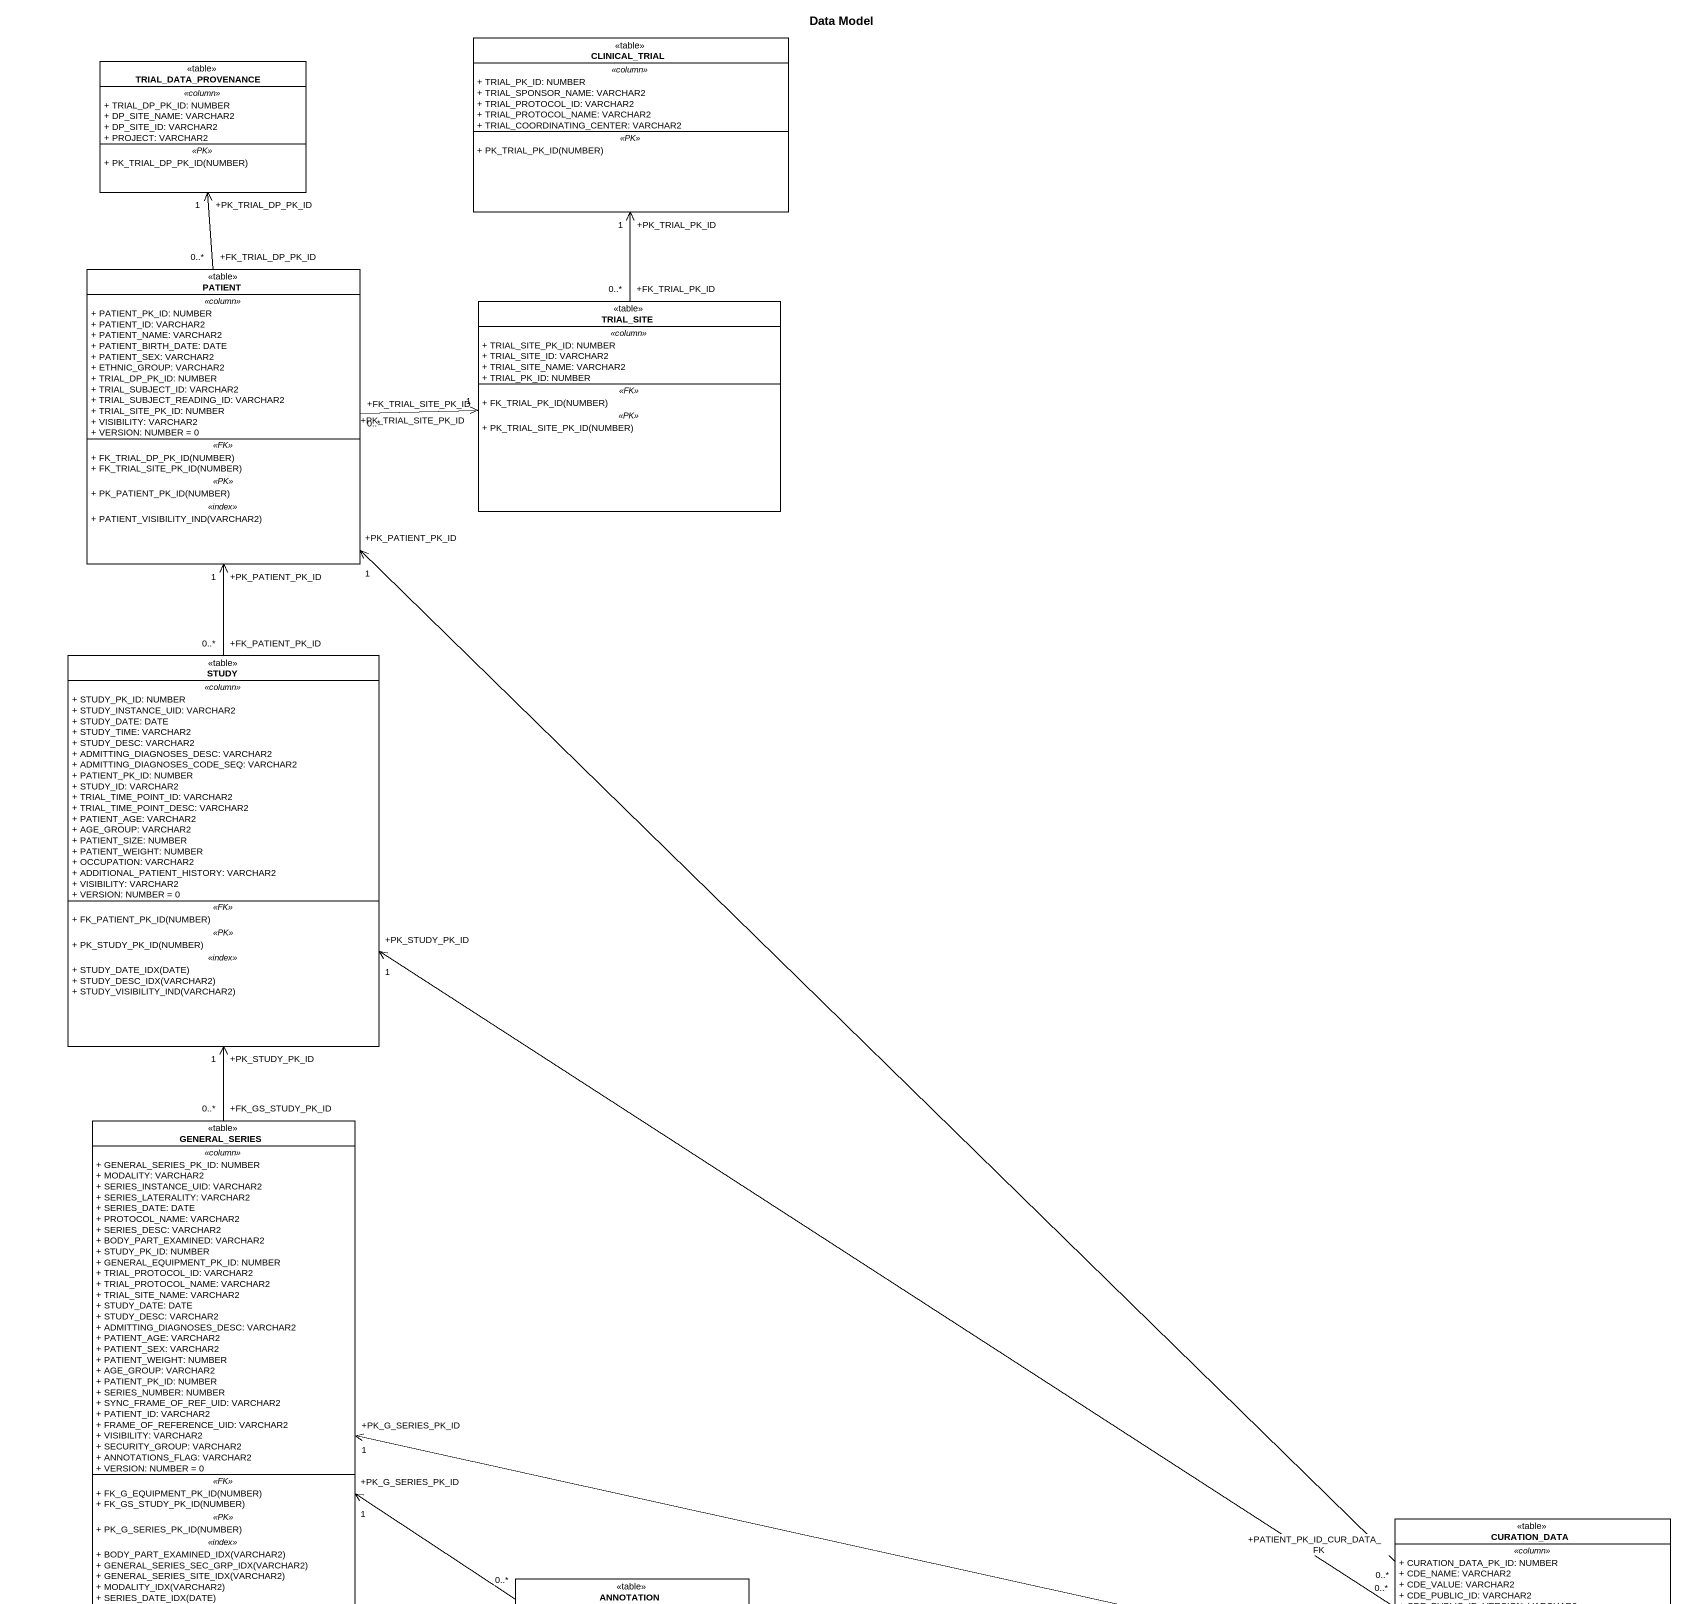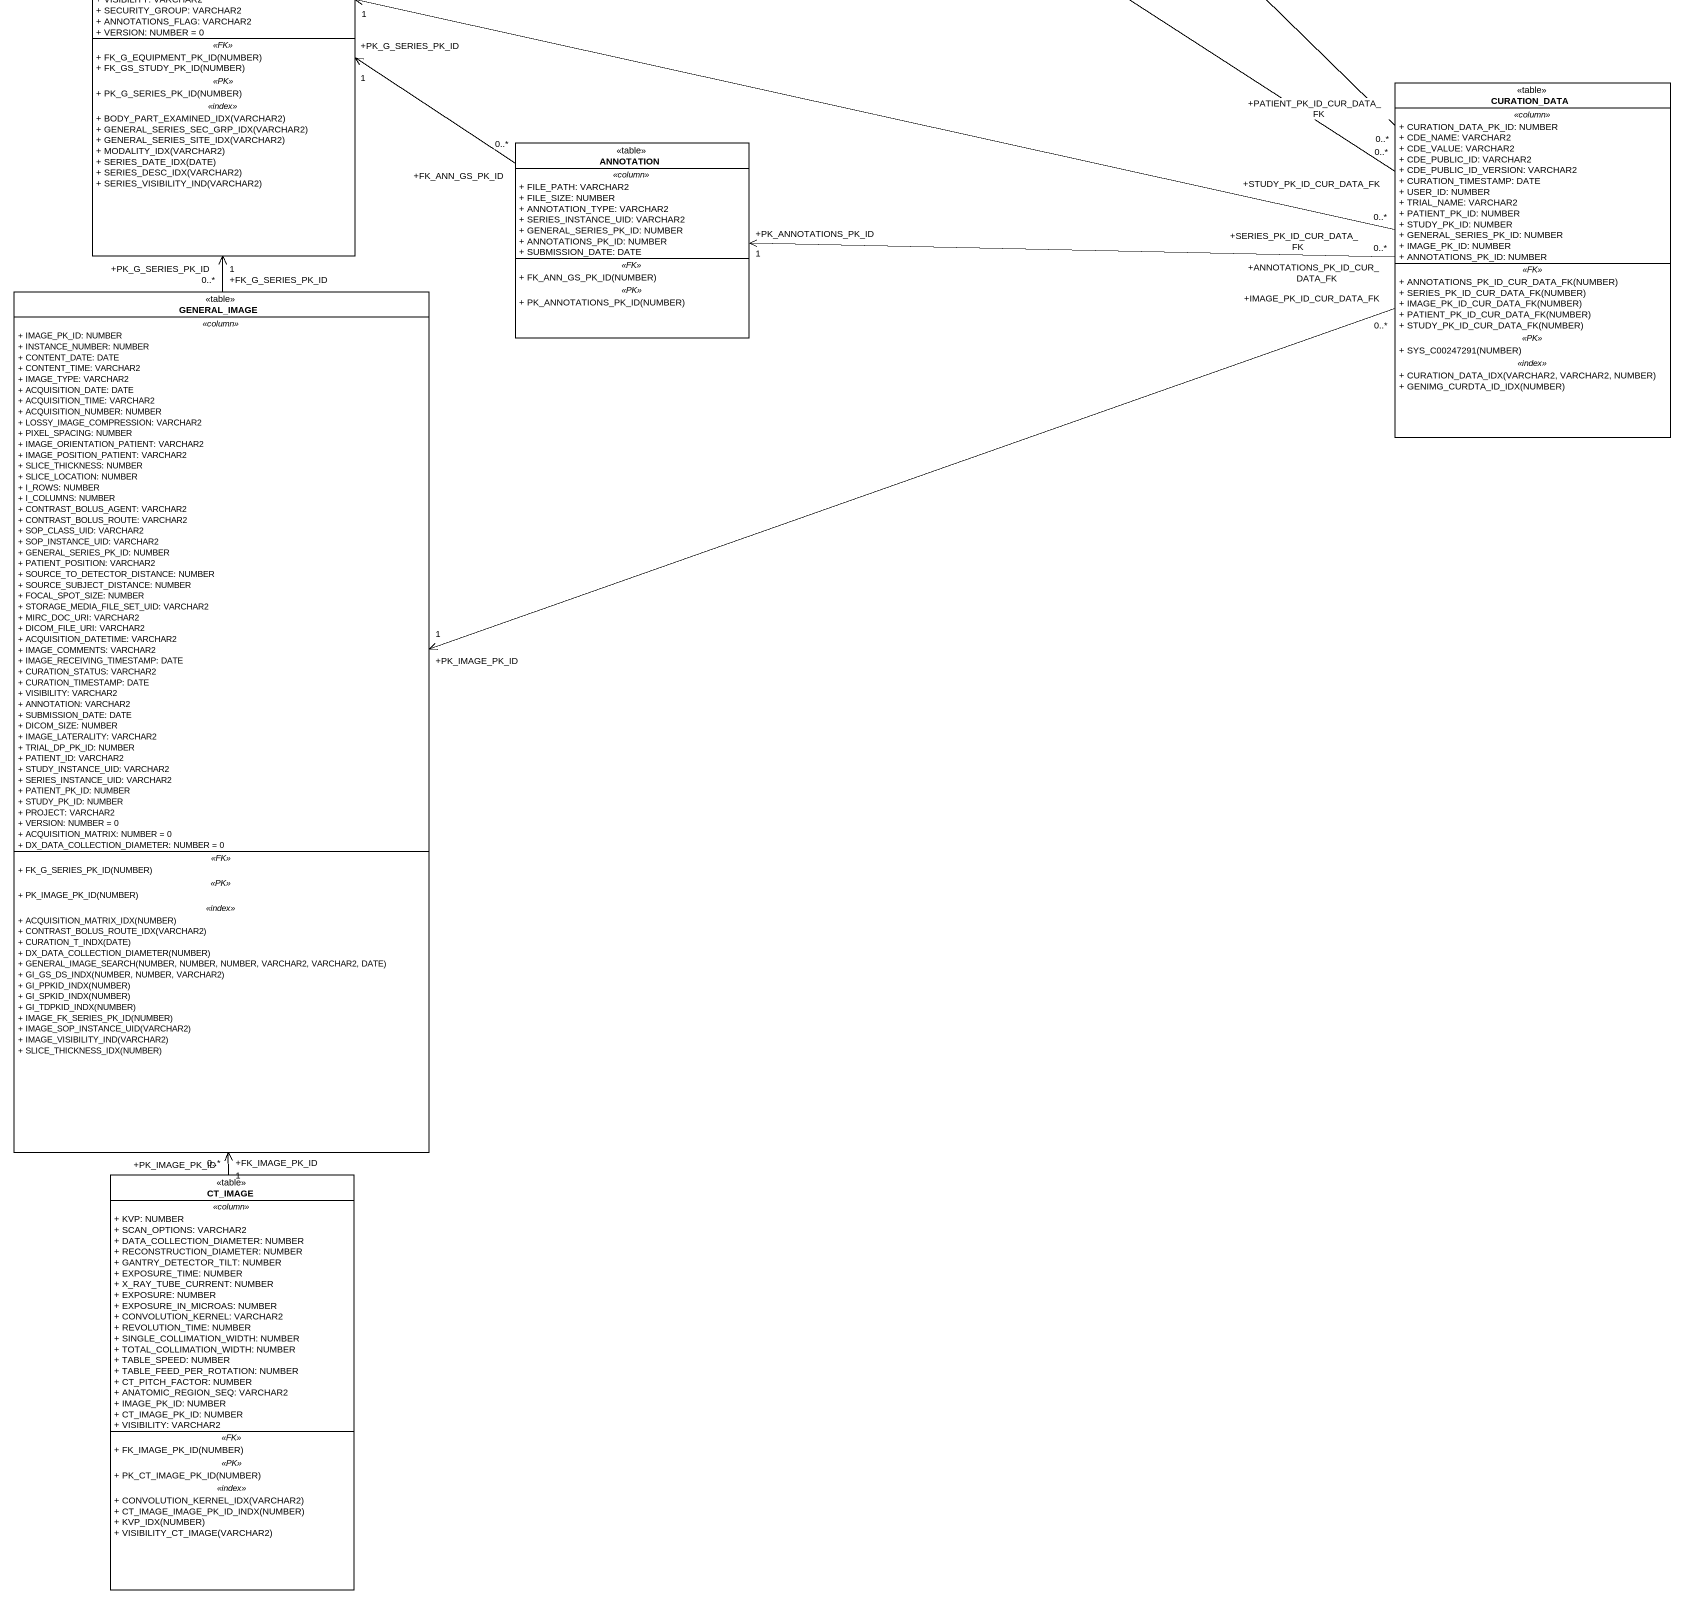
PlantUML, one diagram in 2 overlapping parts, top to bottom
@startuml
title Data Model
hide circle
hide empty members
skinparam classAttributeIconSize 0
class TRIAL_DATA_PROVENANCE <<table>> {
  .. <<column>> ..
  + TRIAL_DP_PK_ID: NUMBER
  + DP_SITE_NAME: VARCHAR2
  + DP_SITE_ID: VARCHAR2
  + PROJECT: VARCHAR2
  .. <<PK>> ..
  + PK_TRIAL_DP_PK_ID(NUMBER)
}
class CLINICAL_TRIAL <<table>> {
  .. <<column>> ..
  + TRIAL_PK_ID: NUMBER
  + TRIAL_SPONSOR_NAME: VARCHAR2
  + TRIAL_PROTOCOL_ID: VARCHAR2
  + TRIAL_PROTOCOL_NAME: VARCHAR2
  + TRIAL_COORDINATING_CENTER: VARCHAR2
  .. <<PK>> ..
  + PK_TRIAL_PK_ID(NUMBER)
}
class PATIENT <<table>> {
  .. <<column>> ..
  + PATIENT_PK_ID: NUMBER
  + PATIENT_ID: VARCHAR2
  + PATIENT_NAME: VARCHAR2
  + PATIENT_BIRTH_DATE: DATE
  + PATIENT_SEX: VARCHAR2
  + ETHNIC_GROUP: VARCHAR2
  + TRIAL_DP_PK_ID: NUMBER
  + TRIAL_SUBJECT_ID: VARCHAR2
  + TRIAL_SUBJECT_READING_ID: VARCHAR2
  + TRIAL_SITE_PK_ID: NUMBER
  + VISIBILITY: VARCHAR2
  + VERSION: NUMBER = 0
  .. <<FK>> ..
  + FK_TRIAL_DP_PK_ID(NUMBER)
  + FK_TRIAL_SITE_PK_ID(NUMBER)
  .. <<PK>> ..
  + PK_PATIENT_PK_ID(NUMBER)
  .. <<index>> ..
  + PATIENT_VISIBILITY_IND(VARCHAR2)
}
class TRIAL_SITE <<table>> {
  .. <<column>> ..
  + TRIAL_SITE_PK_ID: NUMBER
  + TRIAL_SITE_ID: VARCHAR2
  + TRIAL_SITE_NAME: VARCHAR2
  + TRIAL_PK_ID: NUMBER
  .. <<FK>> ..
  + FK_TRIAL_PK_ID(NUMBER)
  .. <<PK>> ..
  + PK_TRIAL_SITE_PK_ID(NUMBER)
}
class STUDY <<table>> {
  .. <<column>> ..
  + STUDY_PK_ID: NUMBER
  + STUDY_INSTANCE_UID: VARCHAR2
  + STUDY_DATE: DATE
  + STUDY_TIME: VARCHAR2
  + STUDY_DESC: VARCHAR2
  + ADMITTING_DIAGNOSES_DESC: VARCHAR2
  + ADMITTING_DIAGNOSES_CODE_SEQ: VARCHAR2
  + PATIENT_PK_ID: NUMBER
  + STUDY_ID: VARCHAR2
  + TRIAL_TIME_POINT_ID: VARCHAR2
  + TRIAL_TIME_POINT_DESC: VARCHAR2
  + PATIENT_AGE: VARCHAR2
  + AGE_GROUP: VARCHAR2
  + PATIENT_SIZE: NUMBER
  + PATIENT_WEIGHT: NUMBER
  + OCCUPATION: VARCHAR2
  + ADDITIONAL_PATIENT_HISTORY: VARCHAR2
  + VISIBILITY: VARCHAR2
  + VERSION: NUMBER = 0
  .. <<FK>> ..
  + FK_PATIENT_PK_ID(NUMBER)
  .. <<PK>> ..
  + PK_STUDY_PK_ID(NUMBER)
  .. <<index>> ..
  + STUDY_DATE_IDX(DATE)
  + STUDY_DESC_IDX(VARCHAR2)
  + STUDY_VISIBILITY_IND(VARCHAR2)
}
class GENERAL_SERIES <<table>> {
  .. <<column>> ..
  + GENERAL_SERIES_PK_ID: NUMBER
  + MODALITY: VARCHAR2
  + SERIES_INSTANCE_UID: VARCHAR2
  + SERIES_LATERALITY: VARCHAR2
  + SERIES_DATE: DATE
  + PROTOCOL_NAME: VARCHAR2
  + SERIES_DESC: VARCHAR2
  + BODY_PART_EXAMINED: VARCHAR2
  + STUDY_PK_ID: NUMBER
  + GENERAL_EQUIPMENT_PK_ID: NUMBER
  + TRIAL_PROTOCOL_ID: VARCHAR2
  + TRIAL_PROTOCOL_NAME: VARCHAR2
  + TRIAL_SITE_NAME: VARCHAR2
  + STUDY_DATE: DATE
  + STUDY_DESC: VARCHAR2
  + ADMITTING_DIAGNOSES_DESC: VARCHAR2
  + PATIENT_AGE: VARCHAR2
  + PATIENT_SEX: VARCHAR2
  + PATIENT_WEIGHT: NUMBER
  + AGE_GROUP: VARCHAR2
  + PATIENT_PK_ID: NUMBER
  + SERIES_NUMBER: NUMBER
  + SYNC_FRAME_OF_REF_UID: VARCHAR2
  + PATIENT_ID: VARCHAR2
  + FRAME_OF_REFERENCE_UID: VARCHAR2
  + VISIBILITY: VARCHAR2
  + SECURITY_GROUP: VARCHAR2
  + ANNOTATIONS_FLAG: VARCHAR2
  + VERSION: NUMBER = 0
  .. <<FK>> ..
  + FK_G_EQUIPMENT_PK_ID(NUMBER)
  + FK_GS_STUDY_PK_ID(NUMBER)
  .. <<PK>> ..
  + PK_G_SERIES_PK_ID(NUMBER)
  .. <<index>> ..
  + BODY_PART_EXAMINED_IDX(VARCHAR2)
  + GENERAL_SERIES_SEC_GRP_IDX(VARCHAR2)
  + GENERAL_SERIES_SITE_IDX(VARCHAR2)
  + MODALITY_IDX(VARCHAR2)
  + SERIES_DATE_IDX(DATE)
  + SERIES_DESC_IDX(VARCHAR2)
  + SERIES_VISIBILITY_IND(VARCHAR2)
}
class CURATION_DATA <<table>> {
  .. <<column>> ..
  + CURATION_DATA_PK_ID: NUMBER
  + CDE_NAME: VARCHAR2
  + CDE_VALUE: VARCHAR2
  + CDE_PUBLIC_ID: VARCHAR2
  + CDE_PUBLIC_ID_VERSION: VARCHAR2
  + CURATION_TIMESTAMP: DATE
  + USER_ID: NUMBER
  + TRIAL_NAME: VARCHAR2
  + PATIENT_PK_ID: NUMBER
  + STUDY_PK_ID: NUMBER
  + GENERAL_SERIES_PK_ID: NUMBER
  + IMAGE_PK_ID: NUMBER
  + ANNOTATIONS_PK_ID: NUMBER
  .. <<FK>> ..
  + ANNOTATIONS_PK_ID_CUR_DATA_FK(NUMBER)
  + SERIES_PK_ID_CUR_DATA_FK(NUMBER)
  + IMAGE_PK_ID_CUR_DATA_FK(NUMBER)
  + PATIENT_PK_ID_CUR_DATA_FK(NUMBER)
  + STUDY_PK_ID_CUR_DATA_FK(NUMBER)
  .. <<PK>> ..
  + SYS_C00247291(NUMBER)
  .. <<index>> ..
  + CURATION_DATA_IDX(VARCHAR2, VARCHAR2, NUMBER)
  + GENIMG_CURDTA_ID_IDX(NUMBER)
}
class "ANNOTATION" as ANNOTATION_ <<table>> {
  .. <<column>> ..
  + FILE_PATH: VARCHAR2
  + FILE_SIZE: NUMBER
  + ANNOTATION_TYPE: VARCHAR2
  + SERIES_INSTANCE_UID: VARCHAR2
  + GENERAL_SERIES_PK_ID: NUMBER
  + ANNOTATIONS_PK_ID: NUMBER
  + SUBMISSION_DATE: DATE
  .. <<FK>> ..
  + FK_ANN_GS_PK_ID(NUMBER)
  .. <<PK>> ..
  + PK_ANNOTATIONS_PK_ID(NUMBER)
}
class GENERAL_IMAGE <<table>> {
  .. <<column>> ..
  + IMAGE_PK_ID: NUMBER
  + INSTANCE_NUMBER: NUMBER
  + CONTENT_DATE: DATE
  + CONTENT_TIME: VARCHAR2
  + IMAGE_TYPE: VARCHAR2
  + ACQUISITION_DATE: DATE
  + ACQUISITION_TIME: VARCHAR2
  + ACQUISITION_NUMBER: NUMBER
  + LOSSY_IMAGE_COMPRESSION: VARCHAR2
  + PIXEL_SPACING: NUMBER
  + IMAGE_ORIENTATION_PATIENT: VARCHAR2
  + IMAGE_POSITION_PATIENT: VARCHAR2
  + SLICE_THICKNESS: NUMBER
  + SLICE_LOCATION: NUMBER
  + I_ROWS: NUMBER
  + I_COLUMNS: NUMBER
  + CONTRAST_BOLUS_AGENT: VARCHAR2
  + CONTRAST_BOLUS_ROUTE: VARCHAR2
  + SOP_CLASS_UID: VARCHAR2
  + SOP_INSTANCE_UID: VARCHAR2
  + GENERAL_SERIES_PK_ID: NUMBER
  + PATIENT_POSITION: VARCHAR2
  + SOURCE_TO_DETECTOR_DISTANCE: NUMBER
  + SOURCE_SUBJECT_DISTANCE: NUMBER
  + FOCAL_SPOT_SIZE: NUMBER
  + STORAGE_MEDIA_FILE_SET_UID: VARCHAR2
  + MIRC_DOC_URI: VARCHAR2
  + DICOM_FILE_URI: VARCHAR2
  + ACQUISITION_DATETIME: VARCHAR2
  + IMAGE_COMMENTS: VARCHAR2
  + IMAGE_RECEIVING_TIMESTAMP: DATE
  + CURATION_STATUS: VARCHAR2
  + CURATION_TIMESTAMP: DATE
  + VISIBILITY: VARCHAR2
  + ANNOTATION: VARCHAR2
  + SUBMISSION_DATE: DATE
  + DICOM_SIZE: NUMBER
  + IMAGE_LATERALITY: VARCHAR2
  + TRIAL_DP_PK_ID: NUMBER
  + PATIENT_ID: VARCHAR2
  + STUDY_INSTANCE_UID: VARCHAR2
  + SERIES_INSTANCE_UID: VARCHAR2
  + PATIENT_PK_ID: NUMBER
  + STUDY_PK_ID: NUMBER
  + PROJECT: VARCHAR2
  + VERSION: NUMBER = 0
  + ACQUISITION_MATRIX: NUMBER = 0
  + DX_DATA_COLLECTION_DIAMETER: NUMBER = 0
  .. <<FK>> ..
  + FK_G_SERIES_PK_ID(NUMBER)
  .. <<PK>> ..
  + PK_IMAGE_PK_ID(NUMBER)
  .. <<index>> ..
  + ACQUISITION_MATRIX_IDX(NUMBER)
  + CONTRAST_BOLUS_ROUTE_IDX(VARCHAR2)
  + CURATION_T_INDX(DATE)
  + DX_DATA_COLLECTION_DIAMETER(NUMBER)
  + GENERAL_IMAGE_SEARCH(NUMBER, NUMBER, NUMBER, VARCHAR2, VARCHAR2, DATE)
  + GI_GS_DS_INDX(NUMBER, NUMBER, VARCHAR2)
  + GI_PPKID_INDX(NUMBER)
  + GI_SPKID_INDX(NUMBER)
  + GI_TDPKID_INDX(NUMBER)
  + IMAGE_FK_SERIES_PK_ID(NUMBER)
  + IMAGE_SOP_INSTANCE_UID(VARCHAR2)
  + IMAGE_VISIBILITY_IND(VARCHAR2)
  + SLICE_THICKNESS_IDX(NUMBER)
}
class CT_IMAGE <<table>> {
  .. <<column>> ..
  + KVP: NUMBER
  + SCAN_OPTIONS: VARCHAR2
  + DATA_COLLECTION_DIAMETER: NUMBER
  + RECONSTRUCTION_DIAMETER: NUMBER
  + GANTRY_DETECTOR_TILT: NUMBER
  + EXPOSURE_TIME: NUMBER
  + X_RAY_TUBE_CURRENT: NUMBER
  + EXPOSURE: NUMBER
  + EXPOSURE_IN_MICROAS: NUMBER
  + CONVOLUTION_KERNEL: VARCHAR2
  + REVOLUTION_TIME: NUMBER
  + SINGLE_COLLIMATION_WIDTH: NUMBER
  + TOTAL_COLLIMATION_WIDTH: NUMBER
  + TABLE_SPEED: NUMBER
  + TABLE_FEED_PER_ROTATION: NUMBER
  + CT_PITCH_FACTOR: NUMBER
  + ANATOMIC_REGION_SEQ: VARCHAR2
  + IMAGE_PK_ID: NUMBER
  + CT_IMAGE_PK_ID: NUMBER
  + VISIBILITY: VARCHAR2
  .. <<FK>> ..
  + FK_IMAGE_PK_ID(NUMBER)
  .. <<PK>> ..
  + PK_CT_IMAGE_PK_ID(NUMBER)
  .. <<index>> ..
  + CONVOLUTION_KERNEL_IDX(VARCHAR2)
  + CT_IMAGE_IMAGE_PK_ID_INDX(NUMBER)
  + KVP_IDX(NUMBER)
  + VISIBILITY_CT_IMAGE(VARCHAR2)
}
PATIENT "+FK_TRIAL_DP_PK_ID\n0..*" -up-> "+PK_TRIAL_DP_PK_ID\n1" TRIAL_DATA_PROVENANCE
PATIENT "+FK_TRIAL_SITE_PK_ID\n0..*" -right-> "+PK_TRIAL_SITE_PK_ID\n1" TRIAL_SITE
TRIAL_SITE "+FK_TRIAL_PK_ID\n0..*" -up-> "+PK_TRIAL_PK_ID\n1" CLINICAL_TRIAL
STUDY "+FK_PATIENT_PK_ID\n0..*" -up-> "+PK_PATIENT_PK_ID\n1" PATIENT
GENERAL_SERIES "+FK_GS_STUDY_PK_ID\n0..*" -up-> "+PK_STUDY_PK_ID\n1" STUDY
CURATION_DATA "+PATIENT_PK_ID_CUR_DATA_FK\n0..*" -up-> "+PK_PATIENT_PK_ID\n1" PATIENT
CURATION_DATA "+STUDY_PK_ID_CUR_DATA_FK\n0..*" -up-> "+PK_STUDY_PK_ID\n1" STUDY
CURATION_DATA "+SERIES_PK_ID_CUR_DATA_FK\n0..*" -left-> "+PK_G_SERIES_PK_ID\n1" GENERAL_SERIES
CURATION_DATA "+ANNOTATIONS_PK_ID_CUR_DATA_FK\n0..*" -left-> "+PK_ANNOTATIONS_PK_ID\n1" ANNOTATION_
CURATION_DATA "+IMAGE_PK_ID_CUR_DATA_FK\n0..*" -left-> "+PK_IMAGE_PK_ID\n1" GENERAL_IMAGE
ANNOTATION_ "+FK_ANN_GS_PK_ID\n0..*" -up-> "+PK_G_SERIES_PK_ID\n1" GENERAL_SERIES
GENERAL_IMAGE "+FK_G_SERIES_PK_ID\n0..*" -up-> "+PK_G_SERIES_PK_ID\n1" GENERAL_SERIES
CT_IMAGE "+FK_IMAGE_PK_ID\n0..*" -up-> "+PK_IMAGE_PK_ID\n1" GENERAL_IMAGE
@enduml
